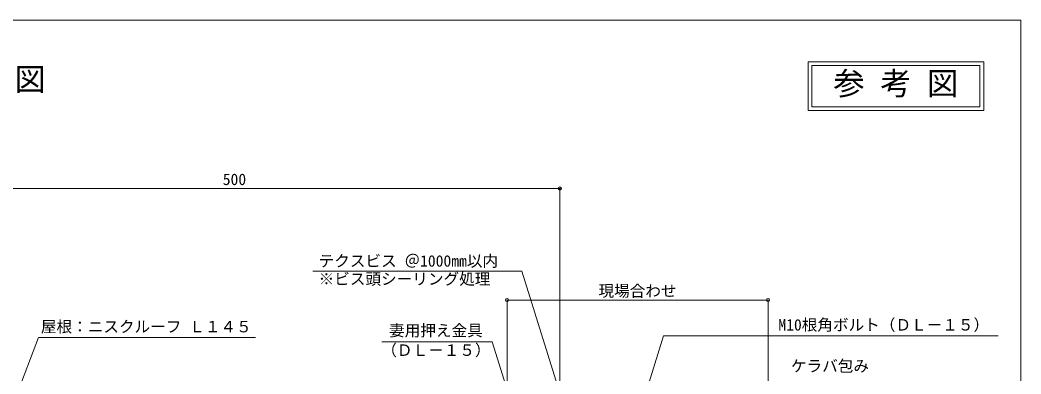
# Model space of a CAD drawing. Units: millimetres at full size, sheet at 1:3, with parts at other scales. Extents: x -593 to 9420, y -2143 to 398.
# Drawn here: x -176 to 593, y 126 to 398 of the extents above; entities that cross this region are included whole.
import ezdxf
from ezdxf.enums import TextEntityAlignment as Align

# ---------------------------------------------------------------- set-up
doc = ezdxf.new("R2010")
doc.units = ezdxf.units.MM
doc.header["$LTSCALE"] = 3
doc.header["$PDMODE"] = 32
doc.header["$PDSIZE"] = 2.4
for name, color, linetype, lineweight in [('0-0', 7, 'Continuous', 9), ('F-6', 7, 'Continuous', 9), ('F-F__J_ADD', 4, 'Continuous', 9)]:
    doc.layers.add(name, color=color, linetype=linetype, lineweight=lineweight)
doc.styles.add('ＭＳ ゴシック', font='')
doc.styles.get('ＭＳ ゴシック').set_extended_font_data('MS Gothic')

msp = doc.modelspace()

# ---------------------------------------------------------------- linework, layer by layer
at = {"layer": '0-0'}
for p, q in [((-261.239, 268.741), (238.762, 268.741)), ((238.762, 113.794), (238.762, 268.741)), ((49.04, 205.174), (209.461, 205.174)), ((245.773, 89.319), (209.461, 205.174)), ((198.174, 95.875), (198.174, 183.098)), ((-206.855, 37.271), (-161.805, 154.349)), ((5.005, 154.349), (-161.805, 154.349)), ((287.845, 57.807), (318.495, 155.595)), ((575.607, 155.595), (318.495, 155.595)), ((102.054, 151.126), (186.808, 151.126)), ((213.154, 67.071), (186.808, 151.126))]:
    msp.add_line(p, q, dxfattribs=at)
msp.add_lwpolyline([(398.762, 95.875), (398.762, 183.098), (198.174, 183.098)], dxfattribs=at)
for p in [(238.762, 268.741), (198.174, 183.098), (398.762, 183.098)]:
    msp.add_point(p, dxfattribs=at)
at = {"layer": 'F-6', "color": 4}
for points in [[(429.461, 328.567), (429.461, 366.067), (564.461, 366.067), (564.461, 328.567)], [(432.461, 331.567), (432.461, 363.067), (561.461, 363.067), (561.461, 331.567)]]:
    msp.add_lwpolyline(points, close=True, dxfattribs=at)
at = {"layer": 'F-F__J_ADD'}
for p in [(-593.1, 398.1), (593.1, -398.1)]:
    msp.add_line(p, (593.1, 398.1), dxfattribs=at)

# ---------------------------------------------------------------- texts
at = {"layer": '0-0', "style": 'ＭＳ ゴシック'}
for s, p in [('500', (-20.239, 268.741)), ('テクスビス ＠1000mm以内', (53.399, 206.09)), ('※ビス頭シーリング処理', (53.399, 192.259)), ('現場合わせ', (268.468, 183.098)), ('M10根角ボルト（ＤＬ－１５）', (406.689, 157.02)), ('屋根：ニスクルーフ Ｌ１４５', (-159.994, 155.646)), ('妻用押え金具', (107.552, 152.671)), ('（ＤＬ－１５）', (101.552, 137.582)), ('ケラバ包み', (416.344, 125.423))]:
    msp.add_text(s, height=8.798, dxfattribs=at).set_placement(p, align=Align.BOTTOM_LEFT)
at = {"layer": 'F-6', "style": 'ＭＳ ゴシック'}
for s, p in [('ニスクルーフ Ｌ145\u3000ケラバ詳細図', (-540.263, 338.525)), ('参 考 図', (448.961, 335.317))]:
    msp.add_text(s, height=17.6, dxfattribs=at).set_placement(p, align=Align.BOTTOM_LEFT)

doc.saveas('drawing.dxf')
